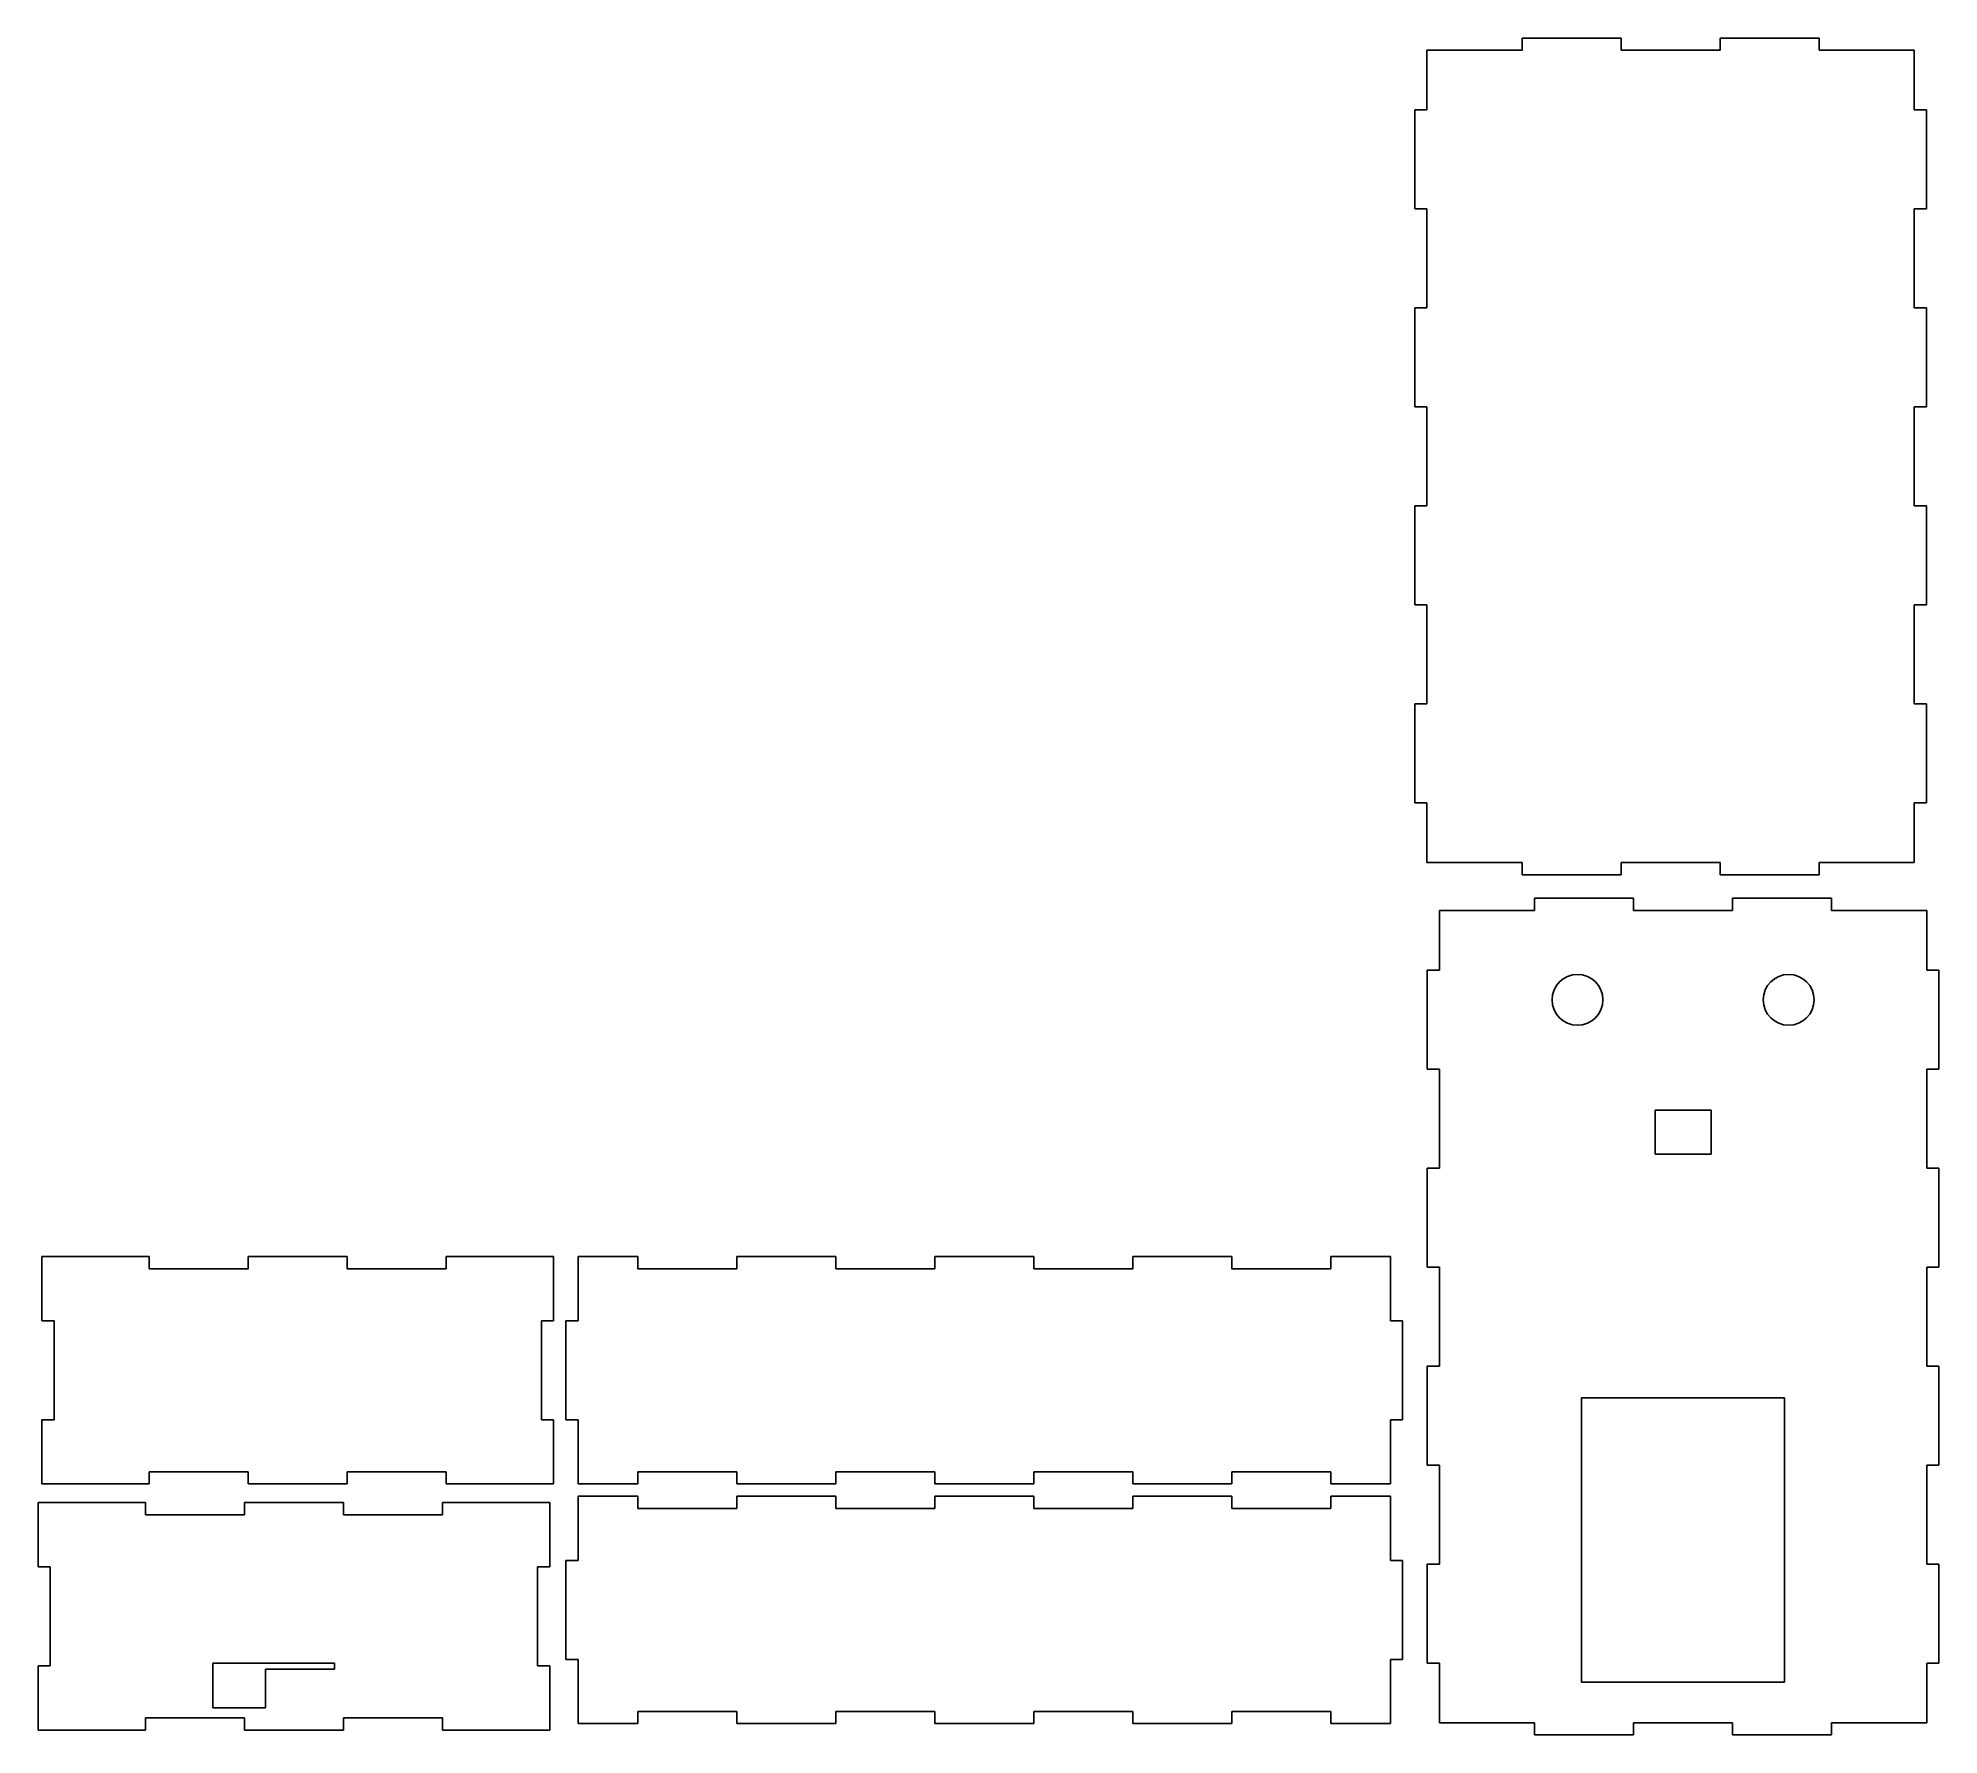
# Model space of a CAD drawing. Header units: millimetres. Extents: x -1 to 467, y 0 to 418.
import ezdxf

# ---------------------------------------------------------------- set-up
doc = ezdxf.new("R2010")
doc.units = ezdxf.units.MM

msp = doc.modelspace()

# ---------------------------------------------------------------- linework, layer by layer
at = {"color": 7, "linetype": 'Continuous'}
for p, q in [((388.81, 418), (364.44, 418)), ((364.44, 418), (364.44, 415)), ((388.81, 415), (388.81, 418)), ((437.56, 418), (413.19, 418)), ((413.19, 418), (413.19, 415)), ((437.56, 415), (437.56, 418)), ((341, 415), (341, 400.31)), ((364.44, 415), (341, 415)), ((413.19, 415), (388.81, 415)), ((461, 415), (437.56, 415)), ((461, 400.31), (461, 415)), ((341, 400.31), (338, 400.31)), ((338, 400.31), (338, 375.94)), ((464, 400.31), (461, 400.31)), ((464, 375.94), (464, 400.31)), ((338, 375.94), (341, 375.94)), ((341, 375.94), (341, 351.56)), ((461, 351.56), (461, 375.94)), ((461, 375.94), (464, 375.94)), ((341, 351.56), (338, 351.56)), ((338, 351.56), (338, 327.19)), ((464, 351.56), (461, 351.56)), ((464, 327.19), (464, 351.56)), ((338, 327.19), (341, 327.19)), ((341, 327.19), (341, 302.81)), ((461, 302.81), (461, 327.19)), ((461, 327.19), (464, 327.19)), ((341, 302.81), (338, 302.81)), ((338, 302.81), (338, 278.44)), ((464, 302.81), (461, 302.81)), ((464, 278.44), (464, 302.81)), ((338, 278.44), (341, 278.44)), ((341, 278.44), (341, 254.06)), ((461, 254.06), (461, 278.44)), ((461, 278.44), (464, 278.44)), ((341, 254.06), (338, 254.06)), ((338, 254.06), (338, 229.69)), ((464, 254.06), (461, 254.06)), ((464, 229.69), (464, 254.06)), ((338, 229.69), (341, 229.69)), ((341, 229.69), (341, 215)), ((461, 215), (461, 229.69)), ((461, 229.69), (464, 229.69)), ((341, 215), (364.44, 215)), ((364.44, 215), (364.44, 212)), ((364.44, 212), (388.81, 212)), ((388.81, 212), (388.81, 215)), ((388.81, 215), (413.19, 215)), ((413.19, 215), (413.19, 212)), ((413.19, 212), (437.56, 212)), ((437.56, 212), (437.56, 215)), ((437.56, 215), (461, 215)), ((391.88, 206.2), (367.51, 206.2)), ((367.51, 206.2), (367.51, 203.2)), ((391.88, 203.2), (391.88, 206.2)), ((440.63, 206.2), (416.26, 206.2)), ((416.26, 206.2), (416.26, 203.2)), ((440.63, 203.2), (440.63, 206.2)), ((344.07, 203.2), (344.07, 188.51)), ((367.51, 203.2), (344.07, 203.2)), ((416.26, 203.2), (391.88, 203.2)), ((464.07, 203.2), (440.63, 203.2)), ((464.07, 188.51), (464.07, 203.2)), ((344.07, 188.51), (341.07, 188.51)), ((341.07, 188.51), (341.07, 164.14)), ((467.07, 188.51), (464.07, 188.51)), ((467.07, 164.14), (467.07, 188.51)), ((341.07, 164.14), (344.07, 164.14)), ((344.07, 164.14), (344.07, 139.76)), ((464.07, 139.76), (464.07, 164.14)), ((464.07, 164.14), (467.07, 164.14)), ((410.95, 154.05), (397.2, 154.05)), ((397.2, 143.2), (397.2, 154.05)), ((410.95, 143.2), (410.95, 154.05)), ((410.95, 143.2), (397.2, 143.2)), ((344.07, 139.76), (341.07, 139.76)), ((341.07, 139.76), (341.07, 115.39)), ((467.07, 139.76), (464.07, 139.76)), ((467.07, 115.39), (467.07, 139.76)), ((0, 118), (0, 102.19)), ((26.44, 118), (0, 118)), ((26.44, 115), (26.44, 118)), ((75.19, 118), (50.81, 118)), ((50.81, 118), (50.81, 115)), ((75.19, 115), (75.19, 118)), ((126, 118), (99.56, 118)), ((99.56, 118), (99.56, 115)), ((126, 102.19), (126, 118)), ((132, 118), (132, 102.19)), ((146.69, 118), (132, 118)), ((146.69, 115), (146.69, 118)), ((195.44, 118), (171.06, 118)), ((171.06, 118), (171.06, 115)), ((195.44, 115), (195.44, 118)), ((244.19, 118), (219.81, 118)), ((219.81, 118), (219.81, 115)), ((244.19, 115), (244.19, 118)), ((292.94, 118), (268.56, 118)), ((268.56, 118), (268.56, 115)), ((292.94, 115), (292.94, 118)), ((332, 118), (317.31, 118)), ((317.31, 118), (317.31, 115)), ((332, 102.19), (332, 118)), ((50.81, 115), (26.44, 115)), ((99.56, 115), (75.19, 115)), ((171.06, 115), (146.69, 115)), ((219.81, 115), (195.44, 115)), ((268.56, 115), (244.19, 115)), ((317.31, 115), (292.94, 115)), ((341.07, 115.39), (344.07, 115.39)), ((344.07, 115.39), (344.07, 91.01)), ((464.07, 91.01), (464.07, 115.39)), ((464.07, 115.39), (467.07, 115.39)), ((0, 102.19), (3, 102.19)), ((3, 102.19), (3, 77.81)), ((123, 77.81), (123, 102.19)), ((123, 102.19), (126, 102.19)), ((132, 102.19), (129, 102.19)), ((129, 102.19), (129, 77.81)), ((335, 102.19), (332, 102.19)), ((335, 77.81), (335, 102.19)), ((344.07, 91.01), (341.07, 91.01)), ((341.07, 91.01), (341.07, 66.64)), ((467.07, 91.01), (464.07, 91.01)), ((467.07, 66.64), (467.07, 91.01)), ((429.07, 83.2), (379.07, 83.2)), ((379.07, 13.2), (379.07, 83.2)), ((429.07, 13.2), (429.07, 83.2)), ((3, 77.81), (0, 77.81)), ((0, 77.81), (0, 62)), ((126, 77.81), (123, 77.81)), ((126, 62), (126, 77.81)), ((129, 77.81), (132, 77.81)), ((132, 77.81), (132, 62)), ((332, 62), (332, 77.81)), ((332, 77.81), (335, 77.81)), ((341.07, 66.64), (344.07, 66.64)), ((344.07, 66.64), (344.07, 42.26)), ((464.07, 42.26), (464.07, 66.64)), ((464.07, 66.64), (467.07, 66.64)), ((0, 62), (26.44, 62)), ((26.44, 62), (26.44, 65)), ((26.44, 65), (50.81, 65)), ((50.81, 65), (50.81, 62)), ((50.81, 62), (75.19, 62)), ((75.19, 62), (75.19, 65)), ((75.19, 65), (99.56, 65)), ((99.56, 65), (99.56, 62)), ((99.56, 62), (126, 62)), ((132, 62), (146.69, 62)), ((146.69, 62), (146.69, 65)), ((146.69, 65), (171.06, 65)), ((171.06, 65), (171.06, 62)), ((171.06, 62), (195.44, 62)), ((195.44, 62), (195.44, 65)), ((195.44, 65), (219.81, 65)), ((219.81, 65), (219.81, 62)), ((219.81, 62), (244.19, 62)), ((244.19, 62), (244.19, 65)), ((244.19, 65), (268.56, 65)), ((268.56, 65), (268.56, 62)), ((268.56, 62), (292.94, 62)), ((292.94, 62), (292.94, 65)), ((292.94, 65), (317.31, 65)), ((317.31, 65), (317.31, 62)), ((317.31, 62), (332, 62)), ((-0.95, 57.41), (-0.95, 41.59)), ((25.49, 57.41), (-0.95, 57.41)), ((25.49, 54.41), (25.49, 57.41)), ((74.24, 57.41), (49.86, 57.41)), ((49.86, 57.41), (49.86, 54.41)), ((74.24, 54.41), (74.24, 57.41)), ((125.05, 57.41), (98.61, 57.41)), ((98.61, 57.41), (98.61, 54.41)), ((125.05, 41.59), (125.05, 57.41)), ((132, 59), (132, 43.19)), ((146.69, 59), (132, 59)), ((146.69, 56), (146.69, 59)), ((195.44, 59), (171.06, 59)), ((171.06, 59), (171.06, 56)), ((195.44, 56), (195.44, 59)), ((244.19, 59), (219.81, 59)), ((219.81, 59), (219.81, 56)), ((244.19, 56), (244.19, 59)), ((292.94, 59), (268.56, 59)), ((268.56, 59), (268.56, 56)), ((292.94, 56), (292.94, 59)), ((332, 59), (317.31, 59)), ((317.31, 59), (317.31, 56)), ((332, 43.19), (332, 59)), ((49.86, 54.41), (25.49, 54.41)), ((98.61, 54.41), (74.24, 54.41)), ((171.06, 56), (146.69, 56)), ((219.81, 56), (195.44, 56)), ((268.56, 56), (244.19, 56)), ((317.31, 56), (292.94, 56)), ((132, 43.19), (129, 43.19)), ((129, 43.19), (129, 18.81)), ((335, 43.19), (332, 43.19)), ((335, 18.81), (335, 43.19)), ((344.07, 42.26), (341.07, 42.26)), ((341.07, 42.26), (341.07, 17.89)), ((467.07, 42.26), (464.07, 42.26)), ((467.07, 17.89), (467.07, 42.26)), ((-0.95, 41.59), (2.05, 41.59)), ((2.05, 41.59), (2.05, 17.22)), ((122.05, 17.22), (122.05, 41.59)), ((122.05, 41.59), (125.05, 41.59)), ((129, 18.81), (132, 18.81)), ((132, 18.81), (132, 3)), ((332, 3), (332, 18.81)), ((332, 18.81), (335, 18.81)), ((2.05, 17.22), (-0.95, 17.22)), ((-0.95, 17.22), (-0.95, 1.41)), ((42.05, 17.91), (55.05, 17.91)), ((42.05, 17.91), (42.05, 6.91)), ((55.05, 17.91), (72.05, 17.91)), ((55.05, 16.41), (55.05, 6.91)), ((55.05, 16.41), (72.05, 16.41)), ((72.05, 17.91), (72.05, 16.41)), ((125.05, 17.22), (122.05, 17.22)), ((125.05, 1.41), (125.05, 17.22)), ((341.07, 17.89), (344.07, 17.89)), ((344.07, 17.89), (344.07, 3.2)), ((464.07, 3.2), (464.07, 17.89)), ((464.07, 17.89), (467.07, 17.89)), ((429.07, 13.2), (379.07, 13.2)), ((42.05, 6.91), (55.05, 6.91)), ((146.69, 3), (146.69, 6)), ((146.69, 6), (171.06, 6)), ((171.06, 6), (171.06, 3)), ((195.44, 3), (195.44, 6)), ((195.44, 6), (219.81, 6)), ((219.81, 6), (219.81, 3)), ((244.19, 3), (244.19, 6)), ((244.19, 6), (268.56, 6)), ((268.56, 6), (268.56, 3)), ((292.94, 3), (292.94, 6)), ((292.94, 6), (317.31, 6)), ((317.31, 6), (317.31, 3)), ((-0.95, 1.41), (25.49, 1.41)), ((25.49, 1.41), (25.49, 4.41)), ((25.49, 4.41), (49.86, 4.41)), ((49.86, 4.41), (49.86, 1.41)), ((49.86, 1.41), (74.24, 1.41)), ((74.24, 1.41), (74.24, 4.41)), ((74.24, 4.41), (98.61, 4.41)), ((98.61, 4.41), (98.61, 1.41)), ((98.61, 1.41), (125.05, 1.41)), ((132, 3), (146.69, 3)), ((171.06, 3), (195.44, 3)), ((219.81, 3), (244.19, 3)), ((268.56, 3), (292.94, 3)), ((317.31, 3), (332, 3)), ((344.07, 3.2), (367.51, 3.2)), ((367.51, 3.2), (367.51, 0.2)), ((367.51, 0.2), (391.88, 0.2)), ((391.88, 0.2), (391.88, 3.2)), ((391.88, 3.2), (416.26, 3.2)), ((416.26, 3.2), (416.26, 0.2)), ((416.26, 0.2), (440.63, 0.2)), ((440.63, 0.2), (440.63, 3.2)), ((440.63, 3.2), (464.07, 3.2))]:
    msp.add_line(p, q, dxfattribs=at)
for centre in [(378.07, 181.2), (430.07, 181.2)]:
    msp.add_circle(centre, 6.25, dxfattribs=at)

doc.saveas('drawing.dxf')
